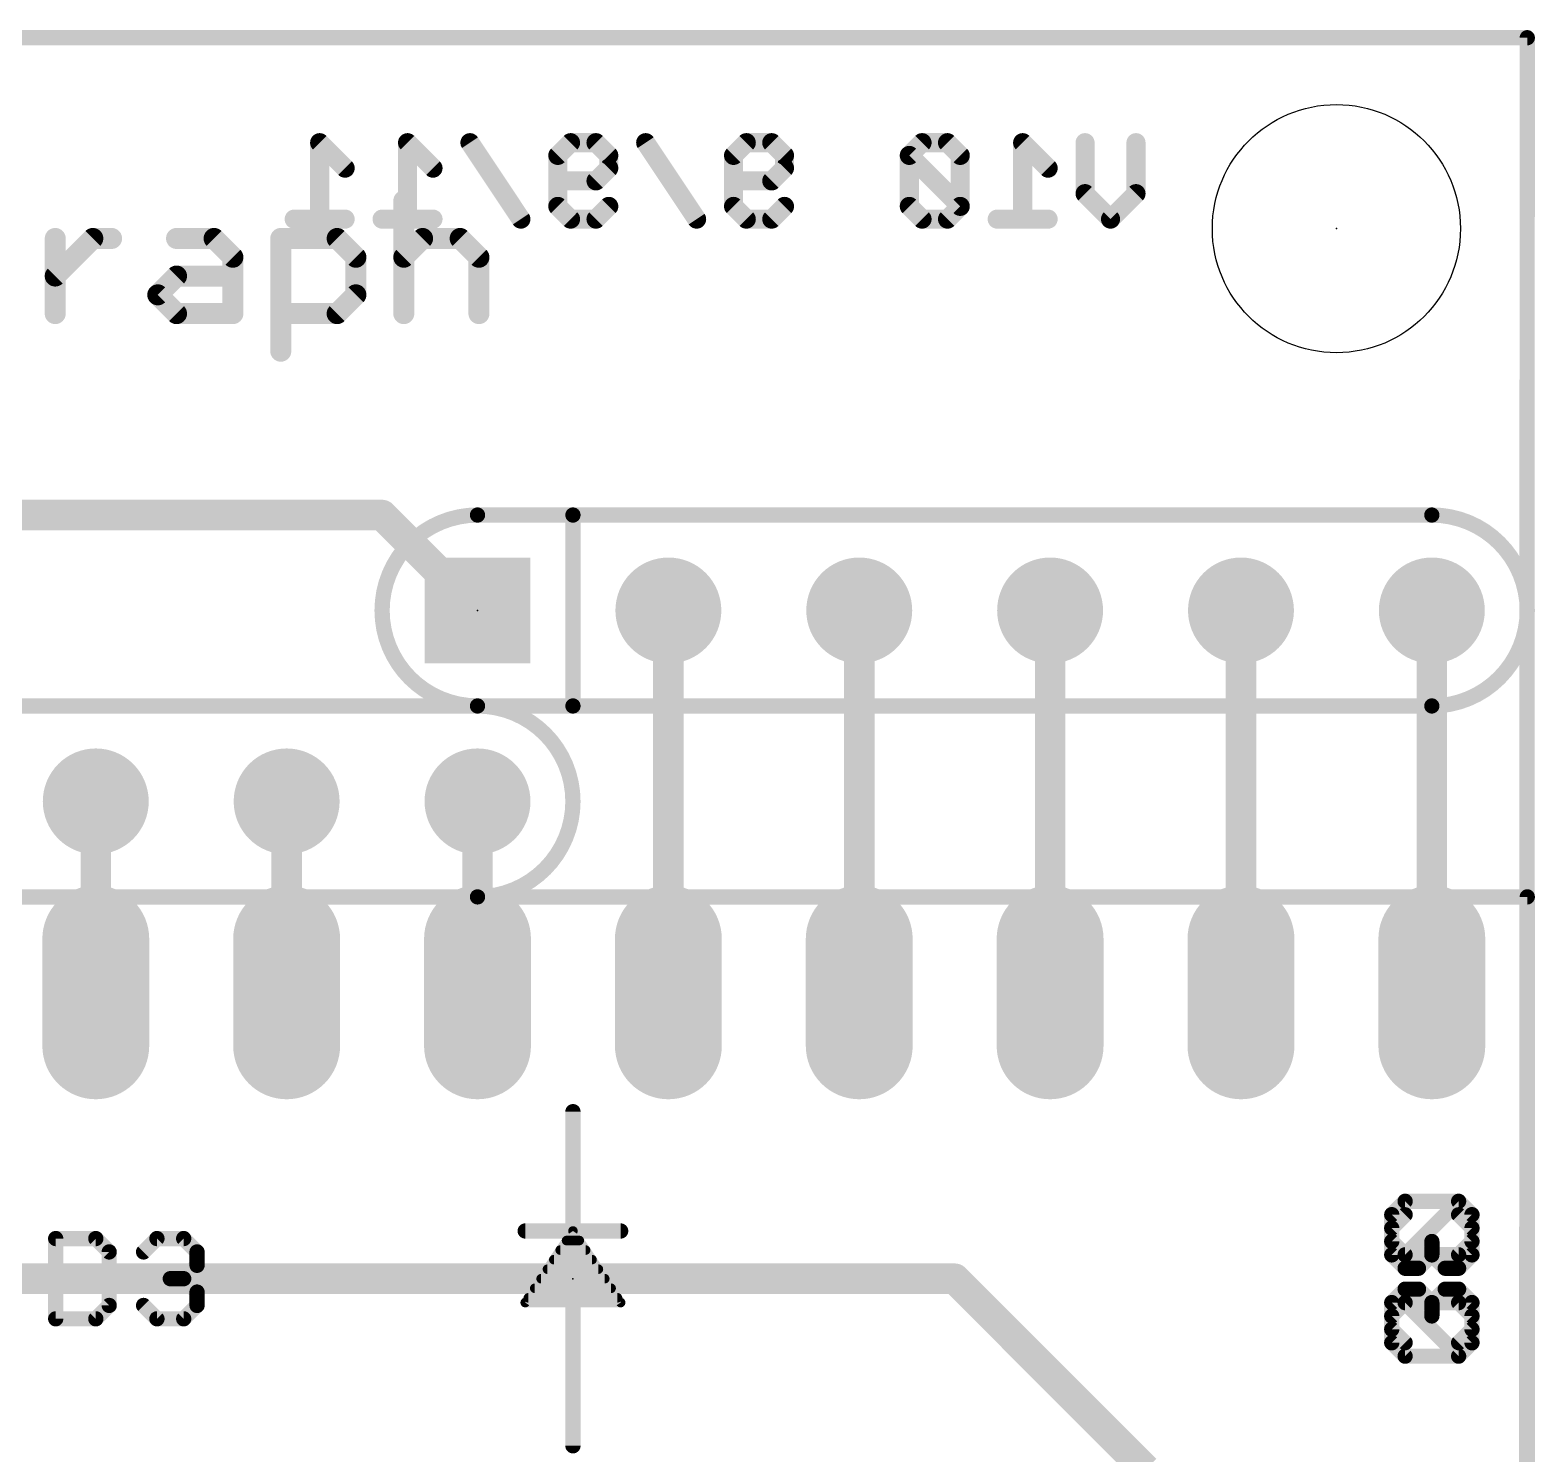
# Model space of a CAD drawing. Extents: x -0.1 to 76.3, y -19.1 to 50.9.
# Drawn here: x 56.28 to 76.3, y 31.96 to 50.9 of the extents above; entities that cross this region are included whole.
import ezdxf

# ---------------------------------------------------------------- set-up
doc = ezdxf.new("R2010")
doc.units = 0
for name, color, linetype in [('1', 12, 'CONTINUOUS'), ('16', 132, 'CONTINUOUS'), ('17', 110, 'CONTINUOUS'), ('20', 53, 'CONTINUOUS'), ('21', 41, 'CONTINUOUS'), ('22', 40, 'CONTINUOUS'), ('23', 53, 'CONTINUOUS')]:
    doc.layers.add(name, color=color, linetype=linetype)

# ---------------------------------------------------------------- blocks, each defined once
blk = doc.blocks.new('LONGP100')
at = {"const_width": 1}
blk.add_lwpolyline([(-0.5, 0), (0.5, 0)], dxfattribs=at)
at = {"const_width": 0.5}
for points in [[(-0.5, 0.25, 1), (-0.5, -0.25)], [(0.5, -0.25, 1), (0.5, 0.25)]]:
    blk.add_lwpolyline(points, format="xyb", dxfattribs=at)
blk = doc.blocks.new('ROUNDP')
at = {"const_width": 0.5}
blk.add_lwpolyline([(0, -0.25, 1), (0, 0.25, 1), (0, -0.25)], format="xyb", dxfattribs=at)
blk = doc.blocks.new('SQUAREP')
blk.add_solid([(-0.5, -0.5), (0.5, -0.5), (-0.5, 0.5), (0.5, 0.5)])

msp = doc.modelspace()

# ---------------------------------------------------------------- linework, layer by layer
at = {"layer": '1', "const_width": 0.4064}
for points in [[(50.8, 44.45), (60.96, 44.45)], [(60.96, 44.45), (62.23, 43.18)], [(45.72, 34.29), (66.04, 34.29)], [(66.04, 34.29), (68.58, 34.29)], [(68.58, 34.29), (71.12, 31.75)]]:
    msp.add_lwpolyline(points, dxfattribs=at)
at = {"layer": '1', "const_width": 0.2032}
for points in [[(61.0318, 44.5218, 1), (60.8882, 44.3782)], [(60.96, 44.3484, 1), (60.96, 44.5516)], [(62.1582, 43.1082, 1), (62.3018, 43.2518)], [(66.04, 34.3916, 1), (66.04, 34.1884)], [(66.04, 34.1884, 1), (66.04, 34.3916)], [(68.6518, 34.3618, 1), (68.5082, 34.2182)], [(68.58, 34.1884, 1), (68.58, 34.3916)]]:
    msp.add_lwpolyline(points, format="xyb", dxfattribs=at)
at = {"layer": '16'}
for points, const_width in [([(60.4684, 49.0649), (60.1295, 49.4039)], 0.254), ([(60.1295, 49.4039), (60.1295, 48.387)], 0.254), ([(61.6378, 49.0649), (61.2989, 49.4039)], 0.254), ([(61.2989, 49.4039), (61.2989, 48.387)], 0.254), ([(62.8072, 48.387), (62.1293, 49.4039)], 0.254), ([(63.2987, 49.2344), (63.4682, 49.4039)], 0.254), ([(63.4682, 49.4039), (63.8071, 49.4039)], 0.254), ([(63.8071, 49.4039), (63.9766, 49.2344)], 0.254), ([(65.146, 48.387), (64.4681, 49.4039)], 0.254), ([(65.6375, 49.2344), (65.807, 49.4039)], 0.254), ([(65.807, 49.4039), (66.1459, 49.4039)], 0.254), ([(66.1459, 49.4039), (66.3154, 49.2344)], 0.254), ([(68.1458, 49.4039), (67.9763, 49.2344)], 0.254), ([(68.4847, 49.4039), (68.1458, 49.4039)], 0.254), ([(68.6542, 49.2344), (68.4847, 49.4039)], 0.254), ([(69.8236, 49.0649), (69.4846, 49.4039)], 0.254), ([(69.4846, 49.4039), (69.4846, 48.387)], 0.254), ([(70.3151, 48.726), (70.3151, 49.4039)], 0.254), ([(70.993, 49.4039), (70.993, 48.726)], 0.254), ([(63.2987, 48.5565), (63.2987, 49.2344)], 0.254), ([(63.9766, 49.2344), (63.9766, 49.0649)], 0.254), ([(65.6375, 48.5565), (65.6375, 49.2344)], 0.254), ([(66.3154, 49.2344), (66.3154, 49.0649)], 0.254), ([(67.9763, 49.2344), (67.9763, 48.5565)], 0.254), ([(68.6542, 48.5565), (67.9763, 49.2344)], 0.254), ([(68.6542, 48.5565), (68.6542, 49.2344)], 0.254), ([(63.9766, 49.0649), (63.8071, 48.8954)], 0.254), ([(66.3154, 49.0649), (66.1459, 48.8954)], 0.254), ([(63.8071, 48.8954), (63.2987, 48.8954)], 0.254), ([(66.1459, 48.8954), (65.6375, 48.8954)], 0.254), ([(63.4682, 48.387), (63.2987, 48.5565)], 0.254), ([(63.9766, 48.5565), (63.8071, 48.387)], 0.254), ([(65.807, 48.387), (65.6375, 48.5565)], 0.254), ([(66.3154, 48.5565), (66.1459, 48.387)], 0.254), ([(67.9763, 48.5565), (68.1458, 48.387)], 0.254), ([(68.4847, 48.387), (68.6542, 48.5565)], 0.254), ([(70.654, 48.387), (70.3151, 48.726)], 0.254), ([(70.993, 48.726), (70.654, 48.387)], 0.254), ([(60.4684, 48.387), (59.7905, 48.387)], 0.254), ([(61.6378, 48.387), (60.9599, 48.387)], 0.254), ([(63.8071, 48.387), (63.4682, 48.387)], 0.254), ([(66.1459, 48.387), (65.807, 48.387)], 0.254), ([(68.1458, 48.387), (68.4847, 48.387)], 0.254), ([(69.8236, 48.387), (69.1457, 48.387)], 0.254), ([(64.77, 38.1), (64.77, 43.18)], 0.4064), ([(67.31, 38.1), (67.31, 43.18)], 0.4064), ([(69.85, 38.1), (69.85, 43.18)], 0.4064), ([(72.39, 38.1), (72.39, 43.18)], 0.4064), ([(74.93, 38.1), (74.93, 43.18)], 0.4064), ([(57.15, 38.1), (57.15, 40.64)], 0.4064), ([(59.69, 38.1), (59.69, 40.64)], 0.4064), ([(62.23, 38.1), (62.23, 40.64)], 0.4064)]:
    msp.add_lwpolyline(points, dxfattribs=dict(at, const_width=const_width))
for points, const_width in [([(60.1744, 49.4488, 1), (60.0846, 49.359)], 0.127), ([(60.193, 49.4039, 1), (60.066, 49.4039)], 0.127), ([(61.3438, 49.4488, 1), (61.254, 49.359)], 0.127), ([(61.3624, 49.4039, 1), (61.2354, 49.4039)], 0.127), ([(62.1821, 49.4391, 1), (62.0765, 49.3686)], 0.127), ([(63.4682, 49.4674, 1), (63.4682, 49.3404)], 0.127), ([(63.5131, 49.359, 1), (63.4233, 49.4488)], 0.127), ([(63.852, 49.4488, 1), (63.7622, 49.359)], 0.127), ([(63.8071, 49.3404, 1), (63.8071, 49.4674)], 0.127), ([(64.5209, 49.4391, 1), (64.4153, 49.3686)], 0.127), ([(65.807, 49.4674, 1), (65.807, 49.3404)], 0.127), ([(65.8519, 49.359, 1), (65.7621, 49.4488)], 0.127), ([(66.1908, 49.4488, 1), (66.101, 49.359)], 0.127), ([(66.1459, 49.3404, 1), (66.1459, 49.4674)], 0.127), ([(68.1458, 49.4674, 1), (68.1458, 49.3404)], 0.127), ([(68.1907, 49.359, 1), (68.1009, 49.4488)], 0.127), ([(68.5296, 49.4488, 1), (68.4398, 49.359)], 0.127), ([(68.4847, 49.3404, 1), (68.4847, 49.4674)], 0.127), ([(69.5295, 49.4488, 1), (69.4397, 49.359)], 0.127), ([(69.5481, 49.4039, 1), (69.4211, 49.4039)], 0.127), ([(70.3786, 49.4039, 1), (70.2516, 49.4039)], 0.127), ([(71.0565, 49.4039, 1), (70.9295, 49.4039)], 0.127), ([(63.3622, 49.2344, 1), (63.2352, 49.2344)], 0.127), ([(63.2538, 49.2793, 1), (63.3436, 49.1895)], 0.127), ([(64.0401, 49.2344, 1), (63.9131, 49.2344)], 0.127), ([(63.9317, 49.1895, 1), (64.0215, 49.2793)], 0.127), ([(65.701, 49.2344, 1), (65.574, 49.2344)], 0.127), ([(65.5926, 49.2793, 1), (65.6824, 49.1895)], 0.127), ([(66.3789, 49.2344, 1), (66.2519, 49.2344)], 0.127), ([(66.2705, 49.1895, 1), (66.3603, 49.2793)], 0.127), ([(68.0398, 49.2344, 1), (67.9128, 49.2344)], 0.127), ([(68.0212, 49.2793, 1), (67.9314, 49.1895)], 0.127), ([(67.9314, 49.2793, 1), (68.0212, 49.1895)], 0.127), ([(68.7177, 49.2344, 1), (68.5907, 49.2344)], 0.127), ([(68.6093, 49.1895, 1), (68.6991, 49.2793)], 0.127), ([(60.4235, 49.02, 1), (60.5133, 49.1098)], 0.127), ([(61.5929, 49.02, 1), (61.6827, 49.1098)], 0.127), ([(63.9131, 49.0649, 1), (64.0401, 49.0649)], 0.127), ([(64.0215, 49.02, 1), (63.9317, 49.1098)], 0.127), ([(66.2519, 49.0649, 1), (66.3789, 49.0649)], 0.127), ([(66.3603, 49.02, 1), (66.2705, 49.1098)], 0.127), ([(69.7787, 49.02, 1), (69.8685, 49.1098)], 0.127), ([(63.2987, 48.9589, 1), (63.2987, 48.8319)], 0.127), ([(63.7622, 48.9403, 1), (63.852, 48.8505)], 0.127), ([(63.8071, 48.8319, 1), (63.8071, 48.9589)], 0.127), ([(65.6375, 48.9589, 1), (65.6375, 48.8319)], 0.127), ([(66.101, 48.9403, 1), (66.1908, 48.8505)], 0.127), ([(66.1459, 48.8319, 1), (66.1459, 48.9589)], 0.127), ([(63.3436, 48.6014, 1), (63.2538, 48.5116)], 0.127), ([(64.0215, 48.5116, 1), (63.9317, 48.6014)], 0.127), ([(65.6824, 48.6014, 1), (65.5926, 48.5116)], 0.127), ([(66.3603, 48.5116, 1), (66.2705, 48.6014)], 0.127), ([(68.0212, 48.6014, 1), (67.9314, 48.5116)], 0.127), ([(68.6991, 48.5116, 1), (68.6093, 48.6014)], 0.127), ([(68.6093, 48.5116, 1), (68.6991, 48.6014)], 0.127), ([(70.36, 48.7709, 1), (70.2702, 48.6811)], 0.127), ([(70.2516, 48.726, 1), (70.3786, 48.726)], 0.127), ([(70.9295, 48.726, 1), (71.0565, 48.726)], 0.127), ([(71.0379, 48.6811, 1), (70.9481, 48.7709)], 0.127), ([(59.7905, 48.4505, 1), (59.7905, 48.3235)], 0.127), ([(60.4684, 48.3235, 1), (60.4684, 48.4505)], 0.127), ([(60.9599, 48.4505, 1), (60.9599, 48.3235)], 0.127), ([(61.6378, 48.3235, 1), (61.6378, 48.4505)], 0.127), ([(62.7544, 48.3518, 1), (62.8601, 48.4222)], 0.127), ([(63.2352, 48.5565, 1), (63.3622, 48.5565)], 0.127), ([(63.4682, 48.4505, 1), (63.4682, 48.3235)], 0.127), ([(63.4233, 48.3421, 1), (63.5131, 48.4319)], 0.127), ([(63.7622, 48.4319, 1), (63.852, 48.3421)], 0.127), ([(63.8071, 48.3235, 1), (63.8071, 48.4505)], 0.127), ([(65.0932, 48.3518, 1), (65.1989, 48.4222)], 0.127), ([(65.574, 48.5565, 1), (65.701, 48.5565)], 0.127), ([(65.807, 48.4505, 1), (65.807, 48.3235)], 0.127), ([(65.7621, 48.3421, 1), (65.8519, 48.4319)], 0.127), ([(66.101, 48.4319, 1), (66.1908, 48.3421)], 0.127), ([(66.1459, 48.3235, 1), (66.1459, 48.4505)], 0.127), ([(67.9128, 48.5565, 1), (68.0398, 48.5565)], 0.127), ([(68.1458, 48.4505, 1), (68.1458, 48.3235)], 0.127), ([(68.1009, 48.3421, 1), (68.1907, 48.4319)], 0.127), ([(68.4398, 48.4319, 1), (68.5296, 48.3421)], 0.127), ([(68.4847, 48.3235, 1), (68.4847, 48.4505)], 0.127), ([(68.5907, 48.5565, 1), (68.7177, 48.5565)], 0.127), ([(69.1457, 48.4505, 1), (69.1457, 48.3235)], 0.127), ([(69.8236, 48.3235, 1), (69.8236, 48.4505)], 0.127), ([(70.6091, 48.4319, 1), (70.6989, 48.3421)], 0.127), ([(70.6091, 48.3421, 1), (70.6989, 48.4319)], 0.127), ([(60.066, 48.387, 1), (60.193, 48.387)], 0.127), ([(61.2354, 48.387, 1), (61.3624, 48.387)], 0.127), ([(69.4211, 48.387, 1), (69.5481, 48.387)], 0.127), ([(64.8716, 43.18, 1), (64.6684, 43.18)], 0.2032), ([(67.4116, 43.18, 1), (67.2084, 43.18)], 0.2032), ([(69.9516, 43.18, 1), (69.7484, 43.18)], 0.2032), ([(72.4916, 43.18, 1), (72.2884, 43.18)], 0.2032), ([(75.0316, 43.18, 1), (74.8284, 43.18)], 0.2032), ([(57.2516, 40.64, 1), (57.0484, 40.64)], 0.2032), ([(59.7916, 40.64, 1), (59.5884, 40.64)], 0.2032), ([(62.3316, 40.64, 1), (62.1284, 40.64)], 0.2032), ([(57.0484, 38.1, 1), (57.2516, 38.1)], 0.2032), ([(59.5884, 38.1, 1), (59.7916, 38.1)], 0.2032), ([(62.1284, 38.1, 1), (62.3316, 38.1)], 0.2032), ([(64.6684, 38.1, 1), (64.8716, 38.1)], 0.2032), ([(67.2084, 38.1, 1), (67.4116, 38.1)], 0.2032), ([(69.7484, 38.1, 1), (69.9516, 38.1)], 0.2032), ([(72.2884, 38.1, 1), (72.4916, 38.1)], 0.2032), ([(74.8284, 38.1, 1), (75.0316, 38.1)], 0.2032)]:
    msp.add_lwpolyline(points, format="xyb", dxfattribs=dict(at, const_width=const_width))
at = {"layer": '20', "const_width": 0.2032}
for points in [[(76.2, 50.8), (0, 50.8)], [(76.18, 0), (76.2, 50.8)]]:
    msp.add_lwpolyline(points, dxfattribs=at)
at = {"layer": '20', "const_width": 0.1016}
for points in [[(76.2508, 50.8, 1), (76.1492, 50.8)], [(76.2, 50.7492, 1), (76.2, 50.8508)]]:
    msp.add_lwpolyline(points, format="xyb", dxfattribs=at)
at = {"layer": '20'}
msp.add_circle((73.66, 48.26), 1.651, dxfattribs=at)
at = {"layer": '21'}
for points, const_width in [([(61.319, 48.6296, 1), (61.1793, 48.6296)], 0.1397), ([(56.6804, 48.1296, 1), (56.5407, 48.1296)], 0.1397), ([(57.1105, 48.1995, 1), (57.1105, 48.0598)], 0.1397), ([(57.1599, 48.0802, 1), (57.0611, 48.179)], 0.1397), ([(57.3605, 48.0598, 1), (57.3605, 48.1995)], 0.1397), ([(58.2248, 48.1995, 1), (58.2248, 48.0598)], 0.1397), ([(58.7742, 48.179, 1), (58.6754, 48.0802)], 0.1397), ([(58.7248, 48.0598, 1), (58.7248, 48.1995)], 0.1397), ([(59.612, 48.1995, 1), (59.612, 48.0598)], 0.1397), ([(59.6819, 48.1296, 1), (59.5422, 48.1296)], 0.1397), ([(60.4113, 48.179, 1), (60.3126, 48.0802)], 0.1397), ([(60.362, 48.0598, 1), (60.362, 48.1995)], 0.1397), ([(61.4991, 48.1995, 1), (61.4991, 48.0598)], 0.1397), ([(61.5485, 48.0802, 1), (61.4498, 48.179)], 0.1397), ([(62.0485, 48.179, 1), (61.9497, 48.0802)], 0.1397), ([(61.9991, 48.0598, 1), (61.9991, 48.1995)], 0.1397), ([(59.0446, 47.8796, 1), (58.9049, 47.8796)], 0.1397), ([(58.9254, 47.8302, 1), (59.0242, 47.929)], 0.1397), ([(60.6818, 47.8796, 1), (60.5421, 47.8796)], 0.1397), ([(60.5625, 47.8302, 1), (60.6613, 47.929)], 0.1397), ([(61.1998, 47.929, 1), (61.2986, 47.8302)], 0.1397), ([(62.3189, 47.8796, 1), (62.1792, 47.8796)], 0.1397), ([(62.1997, 47.8302, 1), (62.2985, 47.929)], 0.1397), ([(56.5612, 47.6791, 1), (56.66, 47.5803)], 0.1397), ([(58.2248, 47.6995, 1), (58.2248, 47.5598)], 0.1397), ([(58.2742, 47.5803, 1), (58.1754, 47.6791)], 0.1397), ([(58.9748, 47.5598, 1), (58.9748, 47.6995)], 0.1397), ([(58.0242, 47.4291, 1), (57.9255, 47.3303)], 0.1397), ([(57.9255, 47.4291, 1), (58.0242, 47.3303)], 0.1397), ([(60.6613, 47.3303, 1), (60.5625, 47.4291)], 0.1397), ([(58.2248, 47.1996, 1), (58.2248, 47.0598)], 0.1397), ([(58.9748, 47.0598, 1), (58.9748, 47.1996)], 0.1397), ([(59.612, 47.1996, 1), (59.612, 47.0598)], 0.1397), ([(60.362, 47.0598, 1), (60.362, 47.1996)], 0.1397), ([(60.5421, 47.3797, 1), (60.6818, 47.3797)], 0.1397), ([(56.5407, 47.1297, 1), (56.6804, 47.1297)], 0.1397), ([(58.1754, 47.0803, 1), (58.2742, 47.1791)], 0.1397), ([(58.9049, 47.1297, 1), (59.0446, 47.1297)], 0.1397), ([(60.3126, 47.1791, 1), (60.4113, 47.0803)], 0.1397), ([(61.1793, 47.1297, 1), (61.319, 47.1297)], 0.1397), ([(62.1792, 47.1297, 1), (62.3189, 47.1297)], 0.1397), ([(59.5422, 46.6297, 1), (59.6819, 46.6297)], 0.1397), ([(62.23, 44.45, 1), (62.23, 41.91)], 0.2032), ([(62.23, 44.5008, 1), (62.23, 44.3992)], 0.1016), ([(62.23, 44.3992, 1), (62.23, 44.5008)], 0.1016), ([(63.5, 44.5008, 1), (63.5, 44.3992)], 0.1016), ([(63.5508, 44.45, 1), (63.4492, 44.45)], 0.1016), ([(63.5, 44.3992, 1), (63.5, 44.5008)], 0.1016), ([(74.93, 41.91, 1), (74.93, 44.45)], 0.2032), ([(74.93, 44.5008, 1), (74.93, 44.3992)], 0.1016), ([(74.93, 44.3992, 1), (74.93, 44.5008)], 0.1016), ([(62.23, 39.37, 1), (62.23, 41.91)], 0.2032), ([(62.23, 41.9608, 1), (62.23, 41.8592)], 0.1016), ([(62.23, 41.9608, 1), (62.23, 41.8592)], 0.1016), ([(62.23, 41.8592, 1), (62.23, 41.9608)], 0.1016), ([(62.23, 41.8592, 1), (62.23, 41.9608)], 0.1016), ([(63.5, 41.9608, 1), (63.5, 41.8592)], 0.1016), ([(63.4492, 41.91, 1), (63.5508, 41.91)], 0.1016), ([(63.5, 41.8592, 1), (63.5, 41.9608)], 0.1016), ([(74.93, 41.9608, 1), (74.93, 41.8592)], 0.1016), ([(74.93, 41.8592, 1), (74.93, 41.9608)], 0.1016), ([(62.23, 39.4208, 1), (62.23, 39.3192)], 0.1016), ([(62.23, 39.3192, 1), (62.23, 39.4208)], 0.1016), ([(76.2508, 39.37, 1), (76.1492, 39.37)], 0.1016), ([(76.2, 39.3192, 1), (76.2, 39.4208)], 0.1016), ([(63.5508, 36.5125, 1), (63.4492, 36.5125)], 0.1016), ([(74.4474, 34.9629, 1), (74.3458, 34.9629)], 0.1016), ([(74.3607, 34.9989, 1), (74.4325, 34.927)], 0.1016), ([(74.6105, 35.105, 1), (74.5386, 35.1768)], 0.1016), ([(75.3223, 35.1768, 1), (75.2504, 35.105)], 0.1016), ([(75.5151, 34.9629, 1), (75.4135, 34.9629)], 0.1016), ([(75.4284, 34.927, 1), (75.5002, 34.9989)], 0.1016), ([(56.6674, 34.8243, 1), (56.5658, 34.8243)], 0.1016), ([(56.6166, 34.8751, 1), (56.6166, 34.7735)], 0.1016), ([(57.1864, 34.8602, 1), (57.1145, 34.7884)], 0.1016), ([(57.1505, 34.7735, 1), (57.1505, 34.8751)], 0.1016), ([(57.9639, 34.8751, 1), (57.9639, 34.7735)], 0.1016), ([(57.9999, 34.7884, 1), (57.928, 34.8602)], 0.1016), ([(58.3558, 34.8602, 1), (58.2839, 34.7884)], 0.1016), ([(58.3199, 34.7735, 1), (58.3199, 34.8751)], 0.1016), ([(62.865, 34.9758, 1), (62.865, 34.8742)], 0.1016), ([(63.4153, 34.8298, 1), (63.4153, 34.7662)], 0.0635), ([(63.5264, 34.9426, 1), (63.4736, 34.9074)], 0.0635), ([(63.5264, 34.9074, 1), (63.4736, 34.9426)], 0.0635), ([(63.5847, 34.7662, 1), (63.5847, 34.8298)], 0.0635), ([(64.135, 34.8742, 1), (64.135, 34.9758)], 0.1016), ([(74.9813, 34.785, 1), (74.8797, 34.785)], 0.1016), ([(57.3792, 34.6464, 1), (57.2776, 34.6464)], 0.1016), ([(57.2925, 34.6104, 1), (57.3643, 34.6823)], 0.1016), ([(57.7501, 34.6823, 1), (57.8219, 34.6104)], 0.1016), ([(58.5486, 34.6464, 1), (58.447, 34.6464)], 0.1016), ([(58.4619, 34.6104, 1), (58.5337, 34.6823)], 0.1016), ([(63.3307, 34.7028, 1), (63.3307, 34.6392)], 0.0635), ([(63.6693, 34.6392, 1), (63.6693, 34.7028)], 0.0635), ([(74.4325, 34.643, 1), (74.3607, 34.5711)], 0.1016), ([(74.3458, 34.607, 1), (74.4474, 34.607)], 0.1016), ([(74.9664, 34.643, 1), (74.8945, 34.5711)], 0.1016), ([(74.8797, 34.607, 1), (74.9813, 34.607)], 0.1016), ([(74.9664, 34.5711, 1), (74.8945, 34.643)], 0.1016), ([(75.4135, 34.607, 1), (75.5151, 34.607)], 0.1016), ([(75.5002, 34.5711, 1), (75.4284, 34.643)], 0.1016), ([(58.447, 34.4684, 1), (58.5486, 34.4684)], 0.1016), ([(58.5337, 34.4325, 1), (58.4619, 34.5043)], 0.1016), ([(63.1613, 34.4488, 1), (63.1613, 34.3852)], 0.0635), ([(63.246, 34.5758, 1), (63.246, 34.5123)], 0.0635), ([(63.754, 34.5123, 1), (63.754, 34.5758)], 0.0635), ([(63.8387, 34.3852, 1), (63.8387, 34.4488)], 0.0635), ([(74.5746, 34.4799, 1), (74.5746, 34.3783)], 0.1016), ([(74.5386, 34.3932, 1), (74.6105, 34.465)], 0.1016), ([(74.7166, 34.465, 1), (74.7884, 34.3932)], 0.1016), ([(74.7525, 34.3783, 1), (74.7525, 34.4799)], 0.1016), ([(75.1084, 34.4799, 1), (75.1084, 34.3783)], 0.1016), ([(75.0725, 34.3932, 1), (75.1443, 34.465)], 0.1016), ([(75.2504, 34.465, 1), (75.3223, 34.3932)], 0.1016), ([(75.2864, 34.3783, 1), (75.2864, 34.4799)], 0.1016), ([(58.1419, 34.3413, 1), (58.1419, 34.2397)], 0.1016), ([(58.3558, 34.3264, 1), (58.2839, 34.2545)], 0.1016), ([(58.2839, 34.3264, 1), (58.3558, 34.2545)], 0.1016), ([(58.3199, 34.2397, 1), (58.3199, 34.3413)], 0.1016), ([(63.0767, 34.3218, 1), (63.0767, 34.2582)], 0.0635), ([(63.9233, 34.2582, 1), (63.9233, 34.3218)], 0.0635), ([(58.5486, 34.1125, 1), (58.447, 34.1125)], 0.1016), ([(58.4619, 34.0766, 1), (58.5337, 34.1484)], 0.1016), ([(62.9073, 34.0678, 1), (62.9073, 34.0042)], 0.0635), ([(62.992, 34.1948, 1), (62.992, 34.1313)], 0.0635), ([(64.008, 34.1313, 1), (64.008, 34.1948)], 0.0635), ([(64.0927, 34.0042, 1), (64.0927, 34.0678)], 0.0635), ([(74.6105, 34.0074, 1), (74.5386, 33.9356)], 0.1016), ([(74.5746, 34.0223, 1), (74.5746, 33.9207)], 0.1016), ([(74.6105, 33.9356, 1), (74.5386, 34.0074)], 0.1016), ([(75.3223, 34.0074, 1), (75.2504, 33.9356)], 0.1016), ([(75.2864, 33.9207, 1), (75.2864, 34.0223)], 0.1016), ([(56.6166, 33.8074, 1), (56.6166, 33.7058)], 0.1016), ([(57.1505, 33.7058, 1), (57.1505, 33.8074)], 0.1016), ([(57.2776, 33.9346, 1), (57.3792, 33.9346)], 0.1016), ([(57.3643, 33.8986, 1), (57.2925, 33.9705)], 0.1016), ([(57.8219, 33.9705, 1), (57.7501, 33.8986)], 0.1016), ([(57.9639, 33.8074, 1), (57.9639, 33.7058)], 0.1016), ([(58.3199, 33.7058, 1), (58.3199, 33.8074)], 0.1016), ([(58.447, 33.9346, 1), (58.5486, 33.9346)], 0.1016), ([(58.5337, 33.8986, 1), (58.4619, 33.9705)], 0.1016), ([(62.865, 34.0043, 1), (62.865, 33.9408)], 0.0635), ([(62.8386, 33.9901, 1), (62.8914, 33.9549)], 0.0635), ([(64.1086, 33.9549, 1), (64.1614, 33.9901)], 0.0635), ([(64.135, 33.9408, 1), (64.135, 34.0043)], 0.0635), ([(74.4474, 33.7936, 1), (74.3458, 33.7936)], 0.1016), ([(74.3607, 33.8295, 1), (74.4325, 33.7576)], 0.1016), ([(75.5151, 33.7936, 1), (75.4135, 33.7936)], 0.1016), ([(75.4284, 33.7576, 1), (75.5002, 33.8295)], 0.1016), ([(56.5658, 33.7566, 1), (56.6674, 33.7566)], 0.1016), ([(57.1145, 33.7925, 1), (57.1864, 33.7207)], 0.1016), ([(57.928, 33.7207, 1), (57.9999, 33.7925)], 0.1016), ([(58.2839, 33.7925, 1), (58.3558, 33.7207)], 0.1016), ([(74.4325, 33.4736, 1), (74.3607, 33.4017)], 0.1016), ([(74.3458, 33.4376, 1), (74.4474, 33.4376)], 0.1016), ([(75.4135, 33.4376, 1), (75.5151, 33.4376)], 0.1016), ([(75.5002, 33.4017, 1), (75.4284, 33.4736)], 0.1016), ([(74.5746, 33.3105, 1), (74.5746, 33.2089)], 0.1016), ([(74.5386, 33.2238, 1), (74.6105, 33.2956)], 0.1016), ([(75.2504, 33.2956, 1), (75.3223, 33.2238)], 0.1016), ([(75.2504, 33.2238, 1), (75.3223, 33.2956)], 0.1016), ([(75.2864, 33.2089, 1), (75.2864, 33.3105)], 0.1016), ([(63.4492, 32.0675, 1), (63.5508, 32.0675)], 0.1016)]:
    msp.add_lwpolyline(points, format="xyb", dxfattribs=dict(at, const_width=const_width))
for points, const_width in [([(61.2492, 48.6296), (61.2492, 47.1297)], 0.2794), ([(56.6106, 47.1297), (56.6106, 48.1296)], 0.2794), ([(56.6106, 47.6297), (57.1105, 48.1296)], 0.2794), ([(57.1105, 48.1296), (57.3605, 48.1296)], 0.2794), ([(58.2248, 48.1296), (58.7248, 48.1296)], 0.2794), ([(58.7248, 48.1296), (58.9748, 47.8796)], 0.2794), ([(59.612, 46.6297), (59.612, 48.1296)], 0.2794), ([(59.612, 48.1296), (60.362, 48.1296)], 0.2794), ([(60.362, 48.1296), (60.6119, 47.8796)], 0.2794), ([(61.2492, 47.8796), (61.4991, 48.1296)], 0.2794), ([(61.4991, 48.1296), (61.9991, 48.1296)], 0.2794), ([(61.9991, 48.1296), (62.2491, 47.8796)], 0.2794), ([(58.9748, 47.8796), (58.9748, 47.1297)], 0.2794), ([(60.6119, 47.8796), (60.6119, 47.3797)], 0.2794), ([(62.2491, 47.8796), (62.2491, 47.1297)], 0.2794), ([(57.9749, 47.3797), (58.2248, 47.6297)], 0.2794), ([(58.2248, 47.6297), (58.9748, 47.6297)], 0.2794), ([(58.2248, 47.1297), (57.9749, 47.3797)], 0.2794), ([(60.6119, 47.3797), (60.362, 47.1297)], 0.2794), ([(58.9748, 47.1297), (58.2248, 47.1297)], 0.2794), ([(60.362, 47.1297), (59.612, 47.1297)], 0.2794), ([(63.5, 44.45), (62.23, 44.45)], 0.2032), ([(74.93, 44.45), (63.5, 44.45)], 0.2032), ([(63.5, 41.91), (63.5, 44.45)], 0.2032), ([(62.23, 41.91), (50.8, 41.91)], 0.2032), ([(62.23, 41.91), (63.5, 41.91)], 0.2032), ([(63.5, 41.91), (74.93, 41.91)], 0.2032), ([(76.2, 39.37), (50.8, 39.37)], 0.2032), ([(50.8, 39.37), (62.23, 39.37)], 0.2032), ([(76.2, 39.37), (76.2, 29.21)], 0.2032), ([(63.5, 32.0675), (63.5, 36.5125)], 0.2032), ([(74.3966, 34.9629), (74.5746, 35.1409)], 0.2032), ([(74.3966, 34.607), (74.3966, 34.9629)], 0.2032), ([(75.2864, 35.1409), (75.4643, 34.9629)], 0.2032), ([(75.4643, 34.9629), (75.4643, 34.607)], 0.2032), ([(56.6166, 34.8243), (56.6166, 33.7566)], 0.2032), ([(57.1505, 34.8243), (56.6166, 34.8243)], 0.2032), ([(57.3284, 34.6464), (57.1505, 34.8243)], 0.2032), ([(57.786, 34.6464), (57.9639, 34.8243)], 0.2032), ([(57.9639, 34.8243), (58.3199, 34.8243)], 0.2032), ([(58.3199, 34.8243), (58.4978, 34.6464)], 0.2032), ([(62.865, 34.925), (64.135, 34.925)], 0.2032), ([(63.5, 34.925), (62.865, 33.9725)], 0.127), ([(63.4153, 34.798), (63.5847, 34.798)], 0.127), ([(64.135, 33.9725), (63.5, 34.925)], 0.127), ([(74.9305, 34.607), (74.9305, 34.785)], 0.2032), ([(57.3284, 33.9346), (57.3284, 34.6464)], 0.2032), ([(58.4978, 34.6464), (58.4978, 34.4684)], 0.2032), ([(63.3307, 34.671), (63.6693, 34.671)], 0.127), ([(74.5746, 34.4291), (74.3966, 34.607)], 0.2032), ([(74.9305, 34.607), (74.7525, 34.4291)], 0.2032), ([(75.1084, 34.4291), (74.9305, 34.607)], 0.2032), ([(75.4643, 34.607), (75.2864, 34.4291)], 0.2032), ([(58.4978, 34.4684), (58.3199, 34.2905)], 0.2032), ([(63.1613, 34.417), (63.8387, 34.417)], 0.127), ([(63.246, 34.544), (63.754, 34.544)], 0.127), ([(74.7525, 34.4291), (74.5746, 34.4291)], 0.2032), ([(75.2864, 34.4291), (75.1084, 34.4291)], 0.2032), ([(58.3199, 34.2905), (58.1419, 34.2905)], 0.2032), ([(58.3199, 34.2905), (58.4978, 34.1125)], 0.2032), ([(63.0767, 34.29), (63.9233, 34.29)], 0.127), ([(58.4978, 34.1125), (58.4978, 33.9346)], 0.2032), ([(62.9073, 34.036), (64.0927, 34.036)], 0.127), ([(62.992, 34.163), (64.008, 34.163)], 0.127), ([(74.3966, 33.7936), (74.5746, 33.9715)], 0.2032), ([(74.5746, 33.9715), (75.2864, 33.9715)], 0.2032), ([(74.5746, 33.9715), (75.2864, 33.2597)], 0.2032), ([(75.2864, 33.9715), (75.4643, 33.7936)], 0.2032), ([(56.6166, 33.7566), (57.1505, 33.7566)], 0.2032), ([(57.1505, 33.7566), (57.3284, 33.9346)], 0.2032), ([(57.9639, 33.7566), (57.786, 33.9346)], 0.2032), ([(58.3199, 33.7566), (57.9639, 33.7566)], 0.2032), ([(58.4978, 33.9346), (58.3199, 33.7566)], 0.2032), ([(62.865, 33.9725), (64.135, 33.9725)], 0.127), ([(74.3966, 33.4376), (74.3966, 33.7936)], 0.2032), ([(75.4643, 33.7936), (75.4643, 33.4376)], 0.2032), ([(74.5746, 33.2597), (74.3966, 33.4376)], 0.2032), ([(75.4643, 33.4376), (75.2864, 33.2597)], 0.2032), ([(75.2864, 33.2597), (74.5746, 33.2597)], 0.2032)]:
    msp.add_lwpolyline(points, dxfattribs=dict(at, const_width=const_width))
at = {"layer": '22', "const_width": 0.2032}
for points in [[(74.5746, 35.3203), (74.3966, 35.1424)], [(75.2864, 35.3203), (74.5746, 35.3203)], [(74.5746, 34.6085), (75.2864, 35.3203)], [(75.4643, 35.1424), (75.2864, 35.3203)], [(74.3966, 35.1424), (74.3966, 34.7864)], [(75.4643, 34.7864), (75.4643, 35.1424)], [(74.3966, 34.7864), (74.5746, 34.6085)], [(75.2864, 34.6085), (75.4643, 34.7864)], [(74.5746, 34.6085), (75.2864, 34.6085)], [(74.5746, 34.1509), (74.3966, 33.973)], [(74.7525, 34.1509), (74.5746, 34.1509)], [(74.9305, 33.973), (74.7525, 34.1509)], [(75.1084, 34.1509), (74.9305, 33.973)], [(75.2864, 34.1509), (75.1084, 34.1509)], [(75.4643, 33.973), (75.2864, 34.1509)], [(74.3966, 33.973), (74.3966, 33.617)], [(74.9305, 33.973), (74.9305, 33.795)], [(75.4643, 33.617), (75.4643, 33.973)], [(74.3966, 33.617), (74.5746, 33.4391)], [(75.2864, 33.4391), (75.4643, 33.617)]]:
    msp.add_lwpolyline(points, dxfattribs=at)
at = {"layer": '22', "const_width": 0.1016}
for points in [[(74.5746, 35.3711, 1), (74.5746, 35.2695)], [(74.6105, 35.2844, 1), (74.5386, 35.3562)], [(75.3223, 35.3562, 1), (75.2504, 35.2844)], [(75.3223, 35.2844, 1), (75.2504, 35.3562)], [(75.2864, 35.2695, 1), (75.2864, 35.3711)], [(74.4474, 35.1424, 1), (74.3458, 35.1424)], [(74.3607, 35.1783, 1), (74.4325, 35.1064)], [(75.5151, 35.1424, 1), (75.4135, 35.1424)], [(75.4284, 35.1064, 1), (75.5002, 35.1783)], [(74.4325, 34.8224, 1), (74.3607, 34.7505)], [(75.5002, 34.7505, 1), (75.4284, 34.8224)], [(74.3458, 34.7864, 1), (74.4474, 34.7864)], [(74.5386, 34.6444, 1), (74.6105, 34.5726)], [(74.5746, 34.6593, 1), (74.5746, 34.5577)], [(74.5386, 34.5726, 1), (74.6105, 34.6444)], [(75.2504, 34.6444, 1), (75.3223, 34.5726)], [(75.2864, 34.5577, 1), (75.2864, 34.6593)], [(75.4135, 34.7864, 1), (75.5151, 34.7864)], [(74.5746, 34.2017, 1), (74.5746, 34.1001)], [(74.6105, 34.115, 1), (74.5386, 34.1868)], [(74.7884, 34.1868, 1), (74.7166, 34.115)], [(74.7525, 34.1001, 1), (74.7525, 34.2017)], [(75.1084, 34.2017, 1), (75.1084, 34.1001)], [(75.1443, 34.115, 1), (75.0725, 34.1868)], [(75.3223, 34.1868, 1), (75.2504, 34.115)], [(75.2864, 34.1001, 1), (75.2864, 34.2017)], [(74.4474, 33.973, 1), (74.3458, 33.973)], [(74.3607, 34.0089, 1), (74.4325, 33.937)], [(74.8945, 34.0089, 1), (74.9664, 33.937)], [(74.9813, 33.973, 1), (74.8797, 33.973)], [(74.8945, 33.937, 1), (74.9664, 34.0089)], [(75.5151, 33.973, 1), (75.4135, 33.973)], [(75.4284, 33.937, 1), (75.5002, 34.0089)], [(74.8797, 33.795, 1), (74.9813, 33.795)], [(74.4325, 33.653, 1), (74.3607, 33.5811)], [(74.3458, 33.617, 1), (74.4474, 33.617)], [(75.4135, 33.617, 1), (75.5151, 33.617)], [(75.5002, 33.5811, 1), (75.4284, 33.653)], [(74.5386, 33.4032, 1), (74.6105, 33.475)], [(75.2504, 33.475, 1), (75.3223, 33.4032)]]:
    msp.add_lwpolyline(points, format="xyb", dxfattribs=at)
at = {"layer": '23'}
for p in [(73.66, 48.26), (62.23, 43.18), (63.5, 34.29)]:
    msp.add_point(p, dxfattribs=at)

# ---------------------------------------------------------------- block references
at = {"layer": '17', "rotation": 90}
for name, p, xscale, yscale in [('SQUAREP', (62.23, 43.18), 1.4096, 1.4096), ('SQUAREP', (62.23, 43.18), 1.4096, 1.4096), ('ROUNDP', (64.77, 43.18), 1.4096, 1.4096), ('ROUNDP', (64.77, 43.18), 1.4096, 1.4096), ('ROUNDP', (67.31, 43.18), 1.4096, 1.4096), ('ROUNDP', (67.31, 43.18), 1.4096, 1.4096), ('ROUNDP', (69.85, 43.18), 1.4096, 1.4096), ('ROUNDP', (69.85, 43.18), 1.4096, 1.4096), ('ROUNDP', (72.39, 43.18), 1.4096, 1.4096), ('ROUNDP', (72.39, 43.18), 1.4096, 1.4096), ('ROUNDP', (74.93, 43.18), 1.4096, 1.4096), ('ROUNDP', (74.93, 43.18), 1.4096, 1.4096), ('ROUNDP', (57.15, 40.64), 1.4096, 1.4096), ('ROUNDP', (57.15, 40.64), 1.4096, 1.4096), ('ROUNDP', (59.69, 40.64), 1.4096, 1.4096), ('ROUNDP', (59.69, 40.64), 1.4096, 1.4096), ('ROUNDP', (62.23, 40.64), 1.4096, 1.4096), ('ROUNDP', (62.23, 40.64), 1.4096, 1.4096), ('LONGP100', (57.15, 38.1), 1.4224, 1.4224), ('LONGP100', (57.15, 38.1), 1.4224, 1.4224), ('LONGP100', (59.69, 38.1), 1.4224, 1.4224), ('LONGP100', (59.69, 38.1), 1.4224, 1.4224), ('LONGP100', (62.23, 38.1), 1.4224, 1.4224), ('LONGP100', (62.23, 38.1), 1.4224, 1.4224), ('LONGP100', (64.77, 38.1), 1.4224, 1.4224), ('LONGP100', (64.77, 38.1), 1.4224, 1.4224), ('LONGP100', (67.31, 38.1), 1.4224, 1.4224), ('LONGP100', (67.31, 38.1), 1.4224, 1.4224), ('LONGP100', (69.85, 38.1), 1.4224, 1.4224), ('LONGP100', (69.85, 38.1), 1.4224, 1.4224), ('LONGP100', (72.39, 38.1), 1.4224, 1.4224), ('LONGP100', (72.39, 38.1), 1.4224, 1.4224), ('LONGP100', (74.93, 38.1), 1.4224, 1.4224), ('LONGP100', (74.93, 38.1), 1.4224, 1.4224)]:
    msp.add_blockref(name, p, dxfattribs=dict(at, xscale=xscale, yscale=yscale))

doc.saveas('drawing.dxf')
